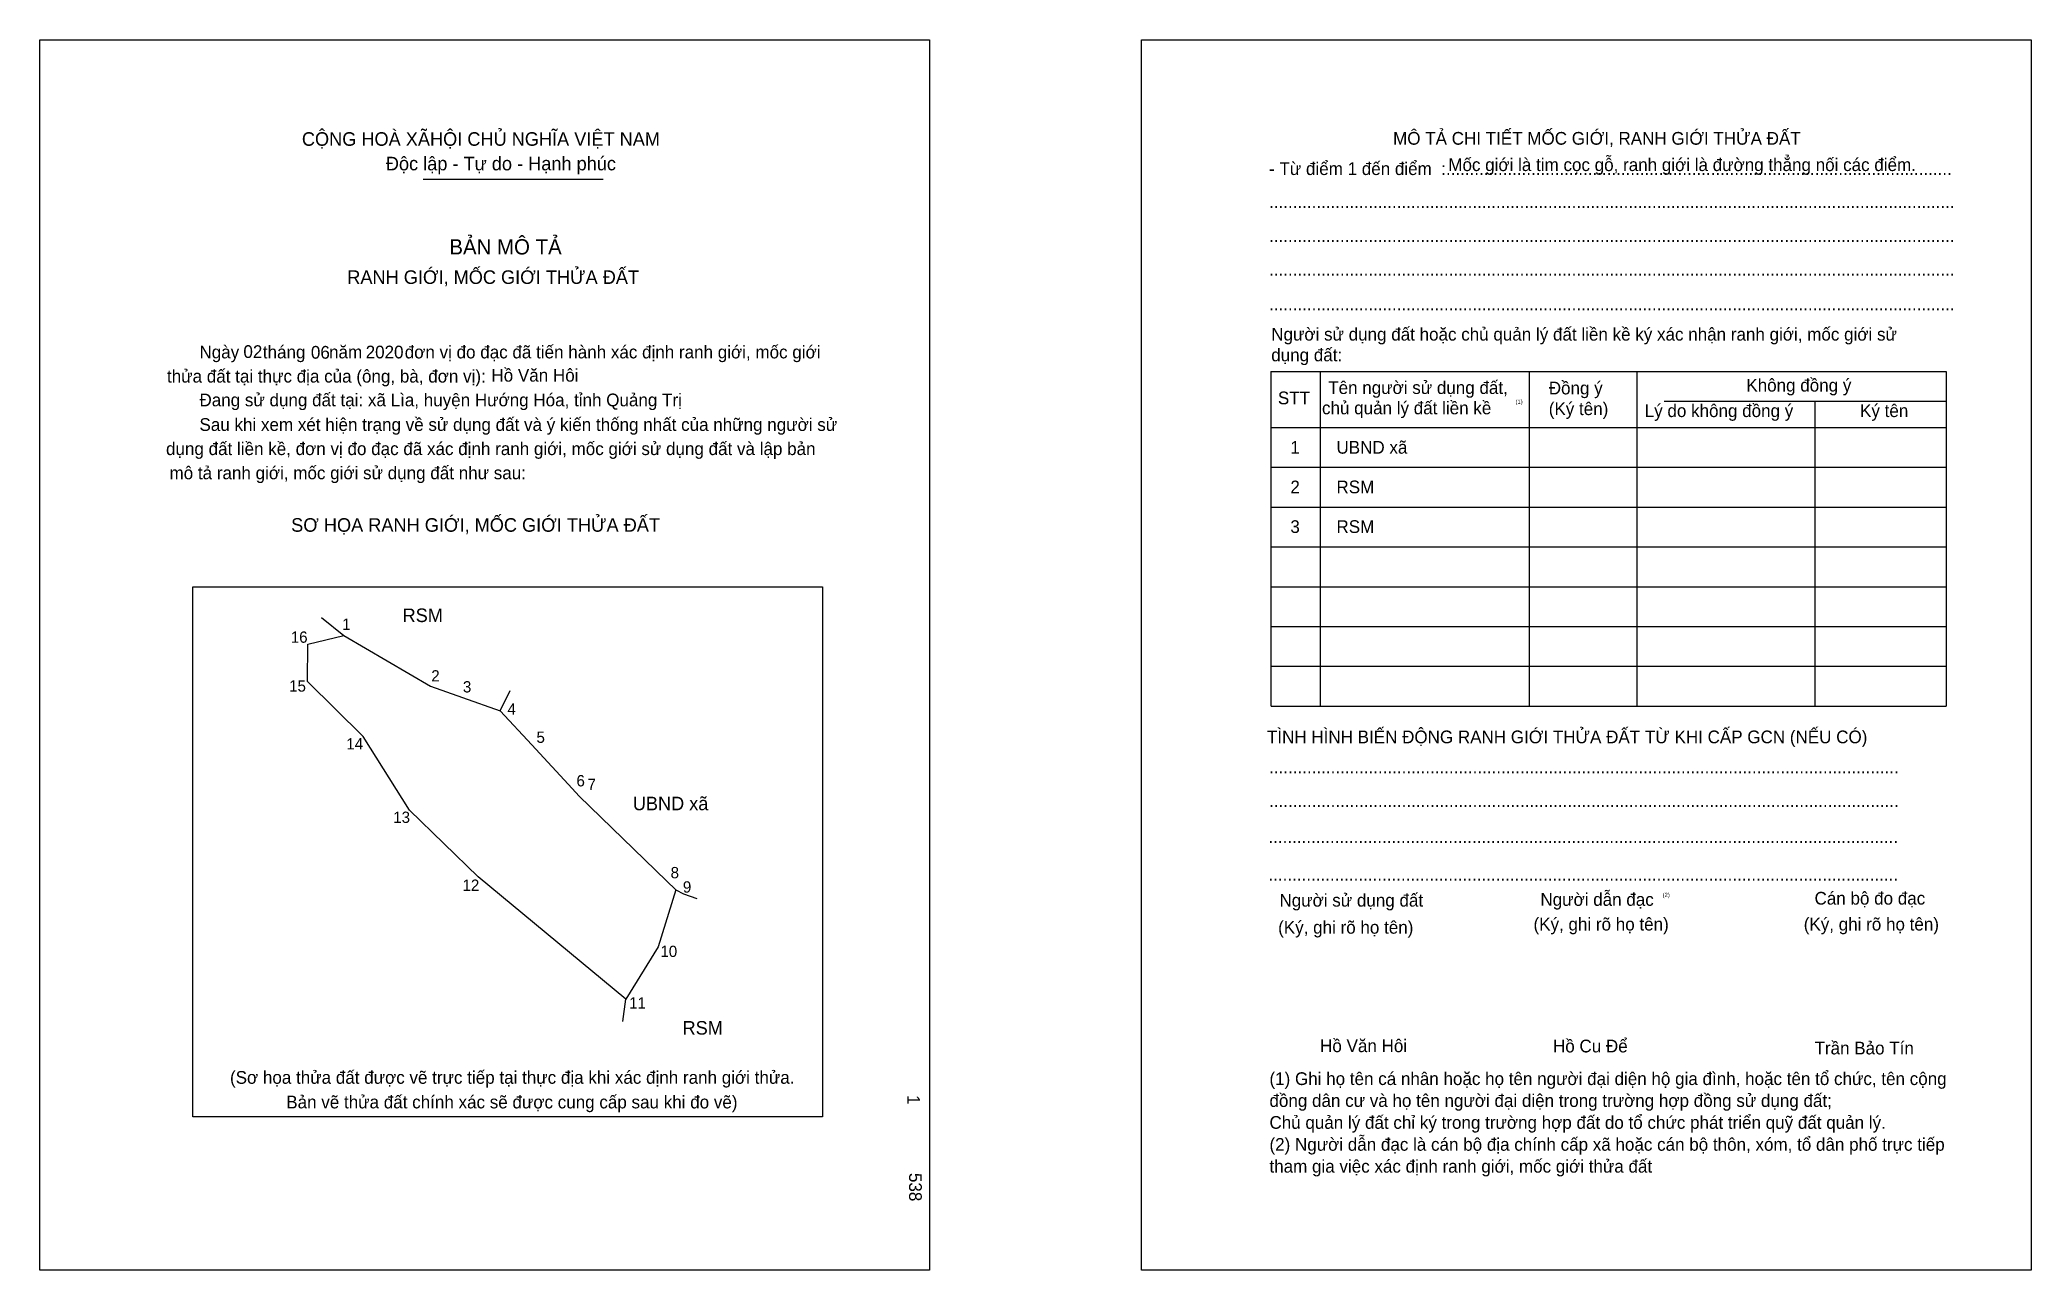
# Model space of a CAD drawing. Extents: x 550035 to 550642, y 1824942 to 1825318.
import ezdxf

# ---------------------------------------------------------------- set-up
doc = ezdxf.new("R2010")
doc.units = 0
for name, color, linetype in [('bmtKhungInTrang1', 7, 'Continuous'), ('bmtKhungInTrang2', 7, 'Continuous'), ('bmtNoiDung', 7, 'Continuous'), ('bmtTemplate', 7, 'Continuous'), ('CanhThua', 7, 'Continuous'), ('RauThua', 7, 'Continuous'), ('SoHieuDinhThua', 7, 'Continuous'), ('TenChuLanCan', 7, 'Continuous')]:
    doc.layers.add(name, color=color, linetype=linetype)

msp = doc.modelspace()

# ---------------------------------------------------------------- linework, layer by layer
at = {"layer": 'bmtKhungInTrang1'}
msp.add_lwpolyline([(550034.62, 1825317.56), (550306.04, 1825317.56), (550306.04, 1824942.15), (550034.62, 1824942.15)], close=True, dxfattribs=at)
at = {"layer": 'bmtKhungInTrang2'}
msp.add_lwpolyline([(550370.77, 1825317.56), (550642.19, 1825317.56), (550642.19, 1824942.15), (550370.77, 1824942.15)], close=True, dxfattribs=at)
at = {"layer": 'bmtTemplate'}
for p, q in [((550151.58, 1825275.02), (550206.47, 1825275.02)), ((550425.22, 1825216.31), (550425.22, 1825114.25)), ((550489.07, 1825216.31), (550489.07, 1825114.25)), ((550521.92, 1825216.43), (550521.92, 1825114.25)), ((550616.21, 1825216.31), (550616.21, 1825114.25)), ((550530.25, 1825207.32), (550616.21, 1825207.32)), ((550410.33, 1825199.3), (550616.21, 1825199.3)), ((550410.33, 1825187.15), (550616.21, 1825187.15)), ((550410.33, 1825175), (550616.21, 1825175)), ((550410.33, 1825162.85), (550616.21, 1825162.85)), ((550410.33, 1825150.7), (550616.21, 1825150.7)), ((550410.33, 1825138.55), (550616.21, 1825138.55)), ((550410.33, 1825126.4), (550616.21, 1825126.4)), ((550410.33, 1825114.25), (550616.21, 1825114.25))]:
    msp.add_line(p, q, dxfattribs=at)
for points in [[(550410.2, 1825216.31), (550616.21, 1825216.31)], [(550410.2, 1825216.31), (550410.2, 1825114.25)], [(550576.14, 1825207.19), (550576.14, 1825114.25)]]:
    msp.add_lwpolyline(points, dxfattribs=at)
msp.add_lwpolyline([(550081.31, 1824988.9), (550081.31, 1825150.69), (550273.37, 1825150.69), (550273.37, 1824988.9)], close=True, dxfattribs=at)
at = {"layer": 'CanhThua'}
for p, q in [((550116.34, 1825133.17), (550127.32, 1825135.85)), ((550127.32, 1825135.85), (550153.77, 1825120.36)), ((550116.24, 1825121.72), (550116.34, 1825133.17)), ((550133.28, 1825104.94), (550116.24, 1825121.72)), ((550153.77, 1825120.36), (550163.62, 1825116.9)), ((550163.62, 1825116.9), (550175.07, 1825112.86)), ((550175.07, 1825112.86), (550184.72, 1825102.42)), ((550147.45, 1825082.51), (550133.28, 1825104.94)), ((550184.72, 1825102.42), (550197, 1825089.14)), ((550197, 1825089.14), (550199.18, 1825086.78)), ((550199.18, 1825086.78), (550225.79, 1825060.98)), ((550168.32, 1825062.18), (550147.45, 1825082.51)), ((550213.39, 1825024.83), (550168.32, 1825062.18)), ((550228.64, 1825058.22), (550223.28, 1825040.85)), ((550225.79, 1825060.98), (550228.64, 1825058.22)), ((550223.28, 1825040.85), (550213.39, 1825024.83))]:
    msp.add_line(p, q, dxfattribs=at)
at = {"layer": 'RauThua'}
for p, q in [((550120.54, 1825141.29), (550127.32, 1825135.85)), ((550175.07, 1825112.86), (550178.08, 1825119)), ((550228.64, 1825058.22), (550231, 1825057)), ((550231, 1825057), (550235.04, 1825055.58)), ((550212.46, 1825018.01), (550213.39, 1825024.83))]:
    msp.add_line(p, q, dxfattribs=at)

# ---------------------------------------------------------------- texts
at = {"layer": 'bmtNoiDung'}
for s, height, p in [('02', 3.884, (550096.73, 1825220.49)), ('06', 3.884, (550117.32, 1825220.27)), ('2020', 3.884, (550134.03, 1825220.36)), ('Hồ Văn Hôi', 3.884, (550172.4, 1825213.27)), ('1', 3.88, (550416.17, 1825191.28)), ('UBND xã ', 3.884, (550430.23, 1825191.28)), ('2', 3.88, (550416.17, 1825179.19)), ('RSM ', 3.884, (550430.23, 1825179.19)), ('3', 3.88, (550416.17, 1825167.09)), ('RSM ', 3.884, (550430.23, 1825167.09)), ('Hồ Văn Hôi', 3.884, (550425.23, 1825008.68))]:
    msp.add_text(s, height=height, dxfattribs=at).set_placement(p)
for s, height, p in [('1', 3.88, (550299.28, 1824995.59)), ('538', 3.884, (550299.83, 1824971.82))]:
    msp.add_text(s, height=height, rotation=270, dxfattribs=at).set_placement(p)
at = {"layer": 'bmtTemplate'}
for s, height, p in [('CỘNG HOÀ XÃHỘI CHỦ NGHĨA VIỆT NAM', 4.1425, (550114.57, 1825285.23)), ('MÔ TẢ CHI TIẾT MỐC GIỚI, RANH GIỚI THỬA ĐẤT', 3.8821, (550447.51, 1825285.56)), ('Độc lập - Tự do - Hạnh phúc', 4.1425, (550140.19, 1825277.74)), ('- Từ điểm 1 đến điểm  :...........................................................................................................', 3.88214, (550409.67, 1825276.31)), ('Mốc giới là tim cọc gỗ, ranh giới là đường thẳng nối các điểm.', 3.8821, (550464.36, 1825277.52)), ('.................................................................................................................................................', 3.88214, (550409.67, 1825266.24)), ('BẢN MÔ TẢ', 4.66, (550159.57, 1825252.07)), ('.................................................................................................................................................', 3.88214, (550409.67, 1825255.92)), ('RANH GIỚI, MỐC GIỚI THỬA ĐẤT', 4.1425, (550128.42, 1825243.08)), ('.................................................................................................................................................', 3.88214, (550409.67, 1825245.59)), ('.................................................................................................................................................', 3.88214, (550409.67, 1825235.02)), ('Người sử dụng đất hoặc chủ quản lý đất liền kề ký xác nhận ranh giới, mốc giới sử', 3.8821, (550410.33, 1825225.79)), ('Ngày     tháng     năm         đơn vị đo đạc đã tiến hành xác định ranh giới, mốc giới ', 3.8836, (550083.32, 1825220.36)), ('dụng đất:', 3.882, (550410.33, 1825219.47)), ('thửa đất tại thực địa của (ông, bà, đơn vị):', 3.8836, (550073.42, 1825212.98)), ('Không đồng ý', 3.8821, (550555.29, 1825210.23)), ('Đang sử dụng đất tại: xã Lìa, huyện Hướng Hóa, tỉnh Quảng Trị', 3.8836, (550083.32, 1825205.74)), ('STT', 3.882, (550412.36, 1825206.35)), ('Tên người sử dụng đất,', 3.8821, (550427.72, 1825209.5)), ('Đồng ý', 3.882, (550495.01, 1825209.38)), ('Sau khi xem xét hiện trạng về sử dụng đất và ý kiến thống nhất của những người sử ', 3.8836, (550083.32, 1825198.23)), ('chủ quản lý đất liền kề', 3.8821, (550425.82, 1825203.3)), ('(1)', 1.295, (550484.86, 1825206.48)), ('(Ký tên)', 3.882, (550495.01, 1825203.06)), ('Lý do không đồng ý', 3.8821, (550524.29, 1825202.46)), ('Ký tên', 3.882, (550589.99, 1825202.46)), ('dụng đất liền kề, đơn vị đo đạc đã xác định ranh giới, mốc giới sử dụng đất và lập bản', 3.8836, (550073.12, 1825190.86)), ('mô tả ranh giới, mốc giới sử dụng đất như sau:', 3.8836, (550074.19, 1825183.48)), ('SƠ HỌA RANH GIỚI, MỐC GIỚI THỬA ĐẤT', 4.1425, (550111.3, 1825167.46)), ('TÌNH HÌNH BIẾN ĐỘNG RANH GIỚI THỬA ĐẤT TỪ KHI CẤP GCN (NẾU CÓ)', 3.8821, (550409.02, 1825102.92)), ('.....................................................................................................................................', 3.88796, (550409.67, 1825093.78)), ('.....................................................................................................................................', 3.88796, (550409.67, 1825083.45)), ('.....................................................................................................................................', 3.88796, (550409.47, 1825072.52)), ('.....................................................................................................................................', 3.88796, (550409.47, 1825060.98)), ('Người sử dụng đất', 3.8821, (550412.84, 1825053.08)), ('Người dẫn đạc', 3.8821, (550492.46, 1825053.32)), ('(2)', 1.295, (550529.75, 1825056)), ('Cán bộ đo đạc', 3.8821, (550576.1, 1825053.69)), ('(Ký, ghi rõ họ tên)', 3.8821, (550490.35, 1825045.79)), ('(Ký, ghi rõ họ tên)', 3.8821, (550572.8, 1825045.79)), ('(Ký, ghi rõ họ tên)', 3.8821, (550412.44, 1825044.82)), ('Hồ Cu Để', 3.882, (550496.29, 1825008.6)), ('Trần Bảo Tín', 3.8821, (550576.1, 1825007.98)), ('(Sơ họa thửa đất được vẽ trực tiếp tại thực địa khi xác định ranh giới thửa.', 3.8836, (550092.64, 1824999.02)), ('(1) Ghi họ tên cá nhân hoặc họ tên người đại diện hộ gia đình, hoặc tên tổ chức, tên cộng', 3.8821, (550409.79, 1824998.64)), ('Bản vẽ thửa đất chính xác sẽ được cung cấp sau khi đo vẽ)', 3.8836, (550109.81, 1824991.51)), ('đồng dân cư và họ tên người đại diện trong trường hợp đồng sử dụng đất;', 3.8821, (550409.79, 1824991.96)), ('Chủ quản lý đất chỉ ký trong trường hợp đất do tổ chức phát triển quỹ đất quản lý.', 3.8821, (550409.79, 1824985.28)), ('(2) Người dẫn đạc là cán bộ địa chính cấp xã hoặc cán bộ thôn, xóm, tổ dân phố trực tiếp', 3.8821, (550409.79, 1824978.59)), ('tham gia việc xác định ranh giới, mốc giới thửa đất', 3.8821, (550409.79, 1824971.91))]:
    msp.add_text(s, height=height, dxfattribs=at).set_placement(p)
at = {"layer": 'SoHieuDinhThua'}
for s, height, p in [('16', 3.445, (550111.19, 1825133.59)), ('1', 3.45, (550126.86, 1825137.53)), ('2', 3.45, (550154.05, 1825121.77)), ('15', 3.445, (550110.68, 1825118.68)), ('3', 3.45, (550163.7, 1825118.42)), ('4', 3.45, (550177.29, 1825111.64)), ('5', 3.45, (550186.15, 1825103.04)), ('14', 3.445, (550128.14, 1825101.05)), ('6', 3.45, (550198.35, 1825089.76)), ('7', 3.45, (550201.72, 1825088.67)), ('13', 3.445, (550142.44, 1825078.62)), ('8', 3.45, (550227.07, 1825061.73)), ('12', 3.445, (550163.58, 1825057.89)), ('9', 3.45, (550230.82, 1825057.35)), ('10', 3.445, (550223.96, 1825037.71)), ('11', 3.445, (550214.4, 1825021.95))]:
    msp.add_text(s, height=height, dxfattribs=at).set_placement(p)
at = {"layer": 'TenChuLanCan'}
for s, p in [('RSM', (550145.3, 1825139.9)), ('UBND xã', (550215.55, 1825082.48)), ('RSM', (550230.72, 1825014.03))]:
    msp.add_text(s, height=4.134, dxfattribs=at).set_placement(p)

doc.saveas('drawing.dxf')
